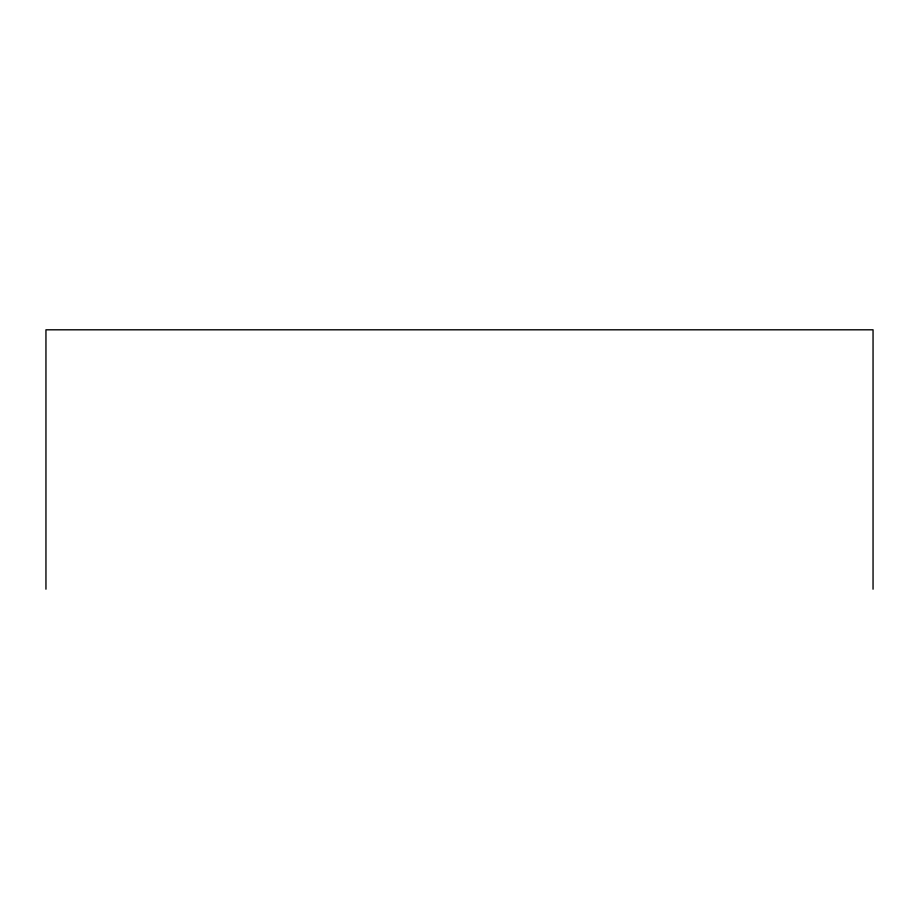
<?xml version="1.0" encoding="UTF-8"?>
<svg xmlns="http://www.w3.org/2000/svg" width="919" height="919" viewBox="0 0 919 919"><rect width="100%" height="100%" fill="white"/><g stroke="black" fill="none" stroke-linecap="round" stroke-linejoin="round"><path stroke-width="1.38" d="M873.05 589.194L873.05 329.806L45.95 329.806L45.95 589.194"/></g></svg>
